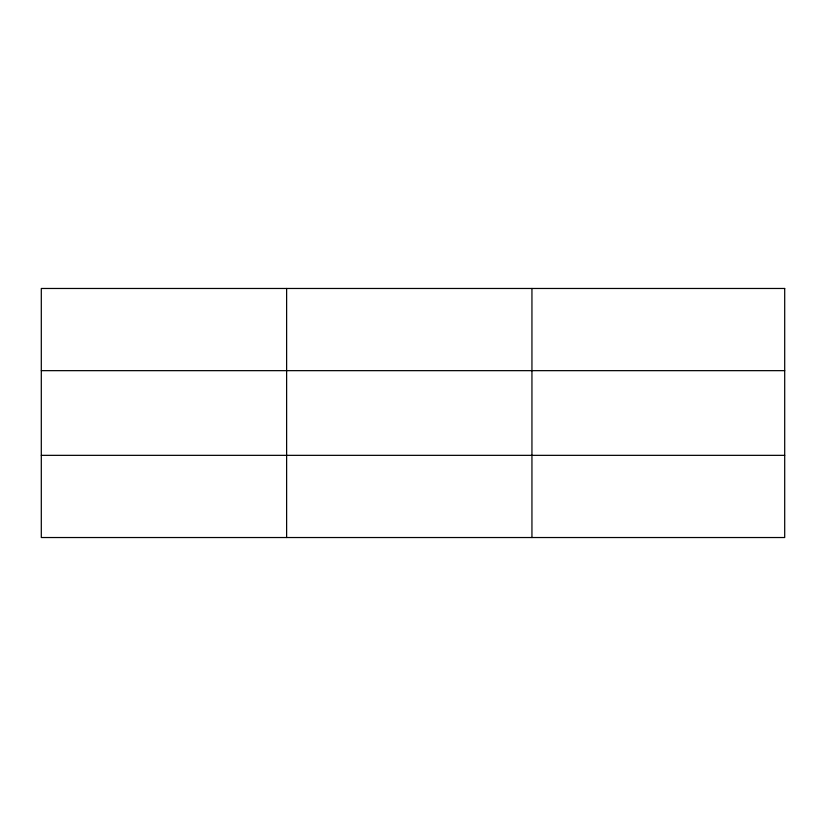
<?xml version="1.0" encoding="UTF-8"?>
<svg xmlns="http://www.w3.org/2000/svg" width="826" height="826" viewBox="0 0 826 826"><rect width="100%" height="100%" fill="white"/><g stroke="black" fill="none" stroke-linecap="round" stroke-linejoin="round"><path stroke-width="1.24" d="M286.622 537.53L286.622 288.47M531.944 537.53L531.944 288.47M41.3 370.657L784.7 370.657M41.3 455.343L784.7 455.343M784.7 288.47L784.7 537.53L41.3 537.53L41.3 288.47L784.7 288.47"/></g></svg>
